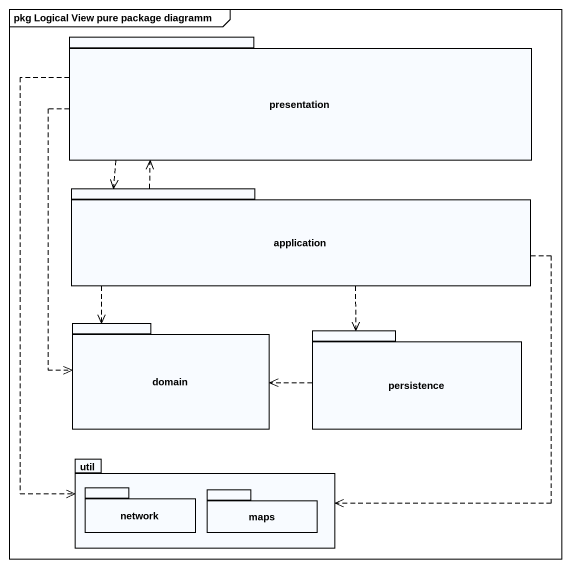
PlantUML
@startuml
mainframe pkg Logical View pure package diagramm
package presentation {
}
package application {
}
package domain {
}
package persistence {
}
package util {
  package "network" as network_ {
  }
  package maps {
  }
}
presentation ..> application
presentation ..> domain
presentation ..> util
application .up.> presentation
application ..> domain
application ..> persistence
application ..> util
persistence .left.> domain
@enduml
